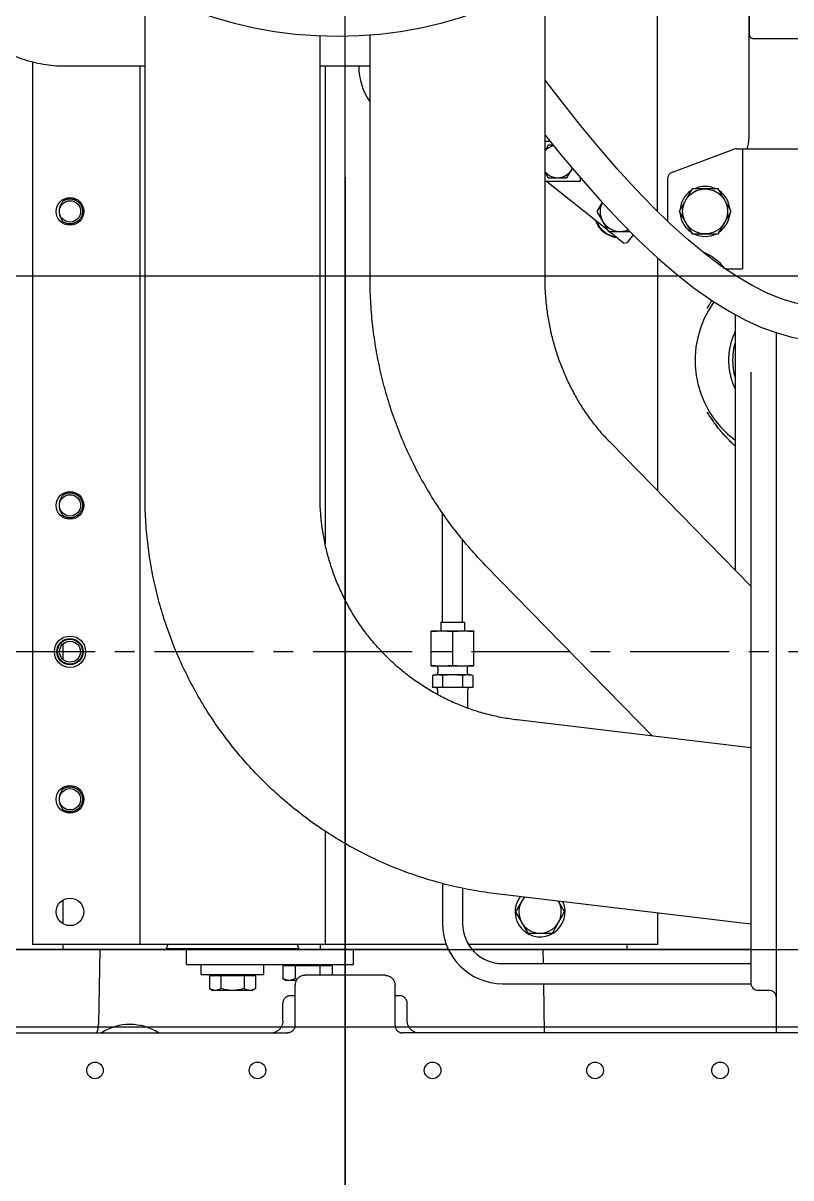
# Model space of a CAD drawing. Header units: millimetres. Extents: x 156850 to 204135, y 56350 to 74150.
# Drawn here: x 174671.2 to 174978.3, y 60171.7 to 60633.3 of the extents above; entities that cross this region are included whole.
import ezdxf

# ---------------------------------------------------------------- set-up
doc = ezdxf.new("R2010")
doc.units = ezdxf.units.MM
doc.header["$LTSCALE"] = 150
doc.linetypes.add('X-2F-PLAN$0$CENTER', pattern=[2, 1.25, -0.25, 0.25, -0.25])
doc.layers.add('-----33 Equipment', color=5, linetype='Continuous')

# ---------------------------------------------------------------- blocks, each defined once
blk = doc.blocks.new('X-2F-PLAN$0$A$C73FA2420')
at = {"color": 0}
blk.add_line((508.73, 1599.81), (508.73, 76.75), dxfattribs=at)
at = {"color": 0, "linetype": 'Continuous'}
for p, q in [((475.38, 1156.28), (475.38, 861.28)), ((508.73, 796.92), (508.73, 1000.53)), ((863.39, 963.28), (510.73, 963.28)), ((510.73, 797.76), (510.73, 963.28)), ((510.73, 951.12), (508.73, 951.12)), ((528.43, 951.12), (519.03, 951.12)), ((564.62, 951.12), (564.03, 951.12)), ((573.43, 951.12), (572.85, 951.12)), ((630.81, 951.12), (624.66, 951.12)), ((682.12, 951.12), (681.53, 951.12)), ((690.93, 951.12), (690.35, 951.12)), ((799.62, 951.12), (799.03, 951.12)), ((808.43, 951.12), (807.85, 951.12)), ((861.73, 918.28), (861.73, 950.33)), ((508.73, 936.36), (478.77, 936.89)), ((510.73, 920.28), (861.73, 920.28)), ((689.84, 918.28), (892.73, 918.28)), ((509.03, 909.78), (508.73, 909.78)), ((510.73, 909.16), (509.03, 909.78)), ((509.03, 856.78), (509.03, 909.78)), ((502.73, 901.69), (508.73, 901.69)), ((502.73, 901.69), (502.73, 834.87)), ((498.73, 895.78), (502.73, 895.78)), ((498.73, 895.78), (498.73, 870.78)), ((493.05, 892.52), (492.33, 891.28)), ((492.33, 875.28), (492.33, 891.28)), ((498.13, 892.52), (493.05, 892.52)), ((498.13, 874.04), (498.13, 892.52)), ((498.13, 887.9), (493.05, 887.9)), ((498.13, 878.66), (493.05, 878.66)), ((493.05, 874.04), (492.33, 875.28)), ((498.13, 874.04), (493.05, 874.04)), ((498.73, 870.78), (502.73, 870.78)), ((480.24, 863.14), (487.24, 863.14)), ((490.24, 858.28), (490.24, 860.14)), ((497.09, 863.1), (496.33, 861.79)), ((496.33, 857.77), (496.33, 861.79)), ((502.13, 863.1), (497.09, 863.1)), ((502.13, 843.47), (502.13, 863.1)), ((478.38, 858.28), (494.39, 858.28)), ((502.13, 858.19), (497.09, 858.19)), ((498.38, 822.28), (498.38, 854.28)), ((509.03, 856.78), (508.73, 856.78)), ((510.73, 857.4), (509.03, 856.78)), ((502.13, 848.38), (498.38, 848.38)), ((510.73, 848.29), (508.73, 848.29)), ((556.02, 846.28), (510.73, 846.28)), ((861.73, 846.28), (671.04, 846.28)), ((689.84, 848.28), (873.8, 848.28)), ((861.73, 828.28), (861.73, 848.28)), ((502.13, 843.47), (498.38, 843.47)), ((502.73, 834.87), (508.73, 834.87)), ((777.07, 828.28), (874.18, 828.28)), ((478.38, 818.28), (494.39, 818.28)), ((490.24, 816.42), (490.24, 818.28)), ((475.38, 597.1), (475.38, 815.28)), ((480.24, 813.42), (487.24, 813.42)), ((618.27, 803.36), (613.46, 803.36)), ((613.46, 787.2), (613.46, 803.36)), ((622.07, 803.78), (636.07, 803.78)), ((622.07, 803.78), (622.07, 786.78)), ((636.07, 803.78), (636.07, 786.78)), ((535.11, 799.28), (519.04, 799.28)), ((612.46, 801.28), (610.63, 801.28)), ((618.27, 799.32), (613.46, 799.32)), ((618.46, 802.28), (618.46, 802.04)), ((618.46, 788.28), (618.46, 801.34)), ((621.26, 801.13), (619.46, 801.13)), ((622.07, 801.53), (621.96, 801.42)), ((639.57, 800.03), (636.07, 800.03)), ((639.57, 800.03), (639.57, 790.53)), ((639.57, 799.28), (683.12, 799.28)), ((635.84, 795.28), (622.3, 795.28)), ((533.23, 791.28), (519.04, 791.28)), ((605.46, 789.91), (605.46, 789.28)), ((618.27, 791.24), (613.46, 791.24)), ((621.26, 789.43), (619.46, 789.43)), ((639.57, 790.53), (636.07, 790.53)), ((639.57, 791.28), (672.59, 791.28)), ((508.73, 676.03), (508.73, 787.49)), ((510.73, 713.28), (510.73, 788.94)), ((612.46, 789.28), (605.46, 789.28)), ((618.27, 787.2), (613.46, 787.2)), ((622.07, 789.03), (621.96, 789.14)), ((622.07, 786.78), (636.07, 786.78)), ((594.03, 715.34), (662.35, 782.18)), ((518.87, 676.03), (530.95, 777.68)), ((495.04, 775.28), (495.04, 675.97)), ((503.04, 775.28), (503.04, 676.03)), ((523.73, 770.09), (515.23, 765.19)), ((529.64, 766.68), (523.73, 770.09)), ((589.36, 676.03), (600.46, 769.43)), ((515.23, 765.19), (515.23, 755.37)), ((495.04, 758.93), (475.38, 758.59)), ((508.73, 759.17), (503.04, 759.07)), ((777.07, 758.28), (896.04, 758.28)), ((796.05, 733.08), (815.7, 757.67)), ((815.7, 744.28), (815.7, 758.28)), ((819.36, 758.28), (817.2, 757.03)), ((817.2, 757.03), (817.2, 749.53)), ((830.2, 757.03), (828.04, 758.28)), ((830.2, 755.02), (830.2, 757.03)), ((831.7, 756.23), (831.7, 758.28)), ((515.23, 755.37), (523.73, 750.46)), ((523.73, 750.46), (527.98, 752.92)), ((817.2, 749.53), (820.94, 747.37)), ((817.26, 744.28), (815.7, 744.28)), ((803.73, 737.52), (795.73, 732.9)), ((807.3, 735.46), (803.73, 737.52)), ((653.95, 676.03), (711.31, 732.15)), ((791.08, 726.86), (795.73, 732.68)), ((795.73, 732.9), (795.73, 724.41)), ((508.73, 725.44), (510.73, 725.44)), ((791.08, 726.86), (791.24, 725.46)), ((794.32, 723), (791.24, 725.46)), ((523.3, 713.28), (510.73, 713.28)), ((785.08, 713.28), (692.02, 713.28)), ((803.68, 713.28), (934.51, 713.28)), ((816.65, 709.28), (799.79, 709.28)), ((819.46, 707.32), (828.55, 682.78)), ((803.73, 704.67), (794.73, 699.47)), ((812.73, 699.47), (803.73, 704.67)), ((794.73, 699.47), (794.73, 689.08)), ((812.73, 689.08), (812.73, 699.47)), ((794.73, 689.08), (803.73, 683.89)), ((803.73, 683.89), (812.73, 689.08)), ((780.73, 686.28), (780.73, 679.28)), ((762.52, 682.28), (660.34, 682.28)), ((828.73, 679.28), (780.73, 679.28)), ((828.73, 681.74), (828.73, 630.82)), ((739.44, 676.03), (495.38, 676.03)), ((903.85, 676.78), (832.73, 676.78)), ((872.73, 641.78), (872.73, 674.78)), ((874.73, 676.51), (903.76, 676.51)), ((492.38, 673.03), (492.38, 668.78)), ((475.38, 665.78), (755.22, 665.78))]:
    blk.add_line(p, q, dxfattribs=at)
at = {"color": 0, "linetype": 'X-2F-PLAN$0$CENTER', "ltscale": 6}
blk.add_line((0, 838.28), (3617.46, 838.28), dxfattribs=at)
at = {"color": 0, "linetype": 'Continuous'}
for points in [[(834.24, 758.28), (826.24, 751.83), (816.96, 744.02), (808.17, 736.27), (799.91, 728.56), (792.23, 720.93), (785.16, 713.37), (778.75, 705.92), (773.03, 698.62), (768.06, 691.53), (763.81, 684.69), (760.27, 678.08), (757.39, 671.7), (755.13, 665.53), (753.46, 659.56), (752.34, 653.78), (751.75, 648.17), (751.66, 642.71), (752.03, 637.5)], [(765.44, 639.06), (765.14, 643.76), (765.31, 648.59), (765.98, 653.52), (767.14, 658.59), (768.83, 663.87), (771.09, 669.4), (773.98, 675.2), (777.53, 681.3), (781.77, 687.68), (786.72, 694.3), (792.35, 701.11), (798.61, 708.06), (805.46, 715.11), (812.87, 722.25), (820.79, 729.45), (829.17, 736.7), (838, 744), (847.26, 751.38), (856.2, 758.28)]]:
    blk.add_lwpolyline(points, dxfattribs=at)
for centre, radius in [((1038.73, 841.29), 165.1), ((523.73, 948.28), 5.5), ((568.73, 948.28), 5.5), ((568.73, 948.28), 4.26), ((627.73, 948.28), 6.25), ((627.73, 948.28), 5.25), ((627.73, 948.28), 5.16), ((627.73, 948.28), 5), ((627.73, 948.28), 4.19), ((686.23, 948.28), 5.5), ((686.23, 948.28), 4.26), ((803.73, 948.28), 5.5), ((803.73, 948.28), 4.26), ((460.38, 938.28), 3.32), ((460.38, 873.28), 3.32), ((460.38, 803.28), 3.32), ((460.38, 738.28), 3.32), ((803.73, 694.28), 9), ((460.38, 688.28), 3.32)]:
    blk.add_circle(centre, radius, dxfattribs=at)
for centre, radius, start, end in [((478.94, 946.89), 10, 248.9817, 269), ((457.73, 924.28), 21, 327.1953, 32.7421), ((498.73, 891.13), 0.6, 180, 270), ((498.73, 875.43), 0.6, 90, 180), ((502.73, 861.64), 0.6, 180, 270), ((502.73, 844.94), 0.6, 90, 180), ((861.73, 807.78), 25, 90, 124.897), ((519.04, 775.28), 24, 90, 180), ((612.46, 802.28), 1, 270, 0), ((619.46, 802.13), 1, 180, 270), ((621.26, 802.13), 1, 270, 315), ((519.04, 775.28), 16, 90, 180), ((619.46, 788.43), 1, 90, 180), ((621.26, 788.43), 1, 45, 90), ((612.46, 788.28), 1, 0, 90), ((523.73, 760.28), 10, 52.4179, 293.9739), ((523.73, 760.28), 8.5, 46.165, 300), ((823.7, 753.28), 6.5, 129.4794, 245.3467), ((823.7, 753.28), 6.5, 14.02, 50.797), ((803.73, 728.28), 10.5, 111.0166, 172.2253), ((803.73, 728.28), 10.3, 112.8846, 169.9421), ((803.73, 728.28), 8, 63.7661, 203.5685), ((816.65, 706.28), 3, 20.3231, 90), ((803.73, 694.28), 10, 95.1643, 144.9111), ((803.73, 694.28), 10, 35.0889, 84.8357), ((744.23, 658.28), 40, 54.2943, 143.1143), ((803.73, 694.28), 10, 155.0889, 204.9111), ((803.73, 694.28), 10, 335.0889, 24.9111), ((768.73, 702.28), 20, 306.8699, 339.0182), ((803.73, 694.28), 10, 215.0889, 264.8357), ((803.73, 694.28), 10, 275.1643, 324.9111), ((744.23, 658.28), 25, 73.9609, 106.0391), ((825.73, 681.74), 3, 0, 20.3231), ((495.38, 673.03), 3, 90, 180), ((832.73, 688.78), 12, 250.5146, 270), ((489.38, 668.78), 3, 270, 0)]:
    blk.add_arc(centre, radius, start, end, dxfattribs=at)
for points, start_tangent, end_tangent in [([(861.73, 950.33), (861.92, 954.67), (862.47, 958.98), (863.38, 963.24), (864.65, 967.41), (866.28, 971.49), (868.25, 975.43)], (0, 1), (0.484022, 0.875056)), ([(564.37, 945.84), (564.14, 946.3), (563.97, 946.77), (563.84, 947.26), (563.76, 947.76), (563.73, 948.27), (563.76, 948.77), (563.83, 949.27), (563.96, 949.76), (564.13, 950.24), (564.35, 950.69), (564.62, 951.12)], (-0.486768, 0.873531), (0.568466, 0.822707)), ([(572.85, 951.12), (573.11, 950.69), (573.33, 950.24), (573.51, 949.76), (573.63, 949.27), (573.71, 948.77), (573.73, 948.27), (573.71, 947.76), (573.63, 947.26), (573.5, 946.77), (573.33, 946.3), (573.1, 945.84), (572.83, 945.42), (572.52, 945.02), (572.17, 944.65), (571.79, 944.32), (571.38, 944.03), (570.93, 943.79), (570.47, 943.59), (569.99, 943.44), (569.49, 943.34), (568.99, 943.28), (568.48, 943.28), (567.98, 943.34), (567.48, 943.44), (567, 943.59), (566.54, 943.79), (566.09, 944.03), (565.68, 944.32), (565.29, 944.65), (564.94, 945.02), (564.63, 945.42), (564.37, 945.84)], (0.568464, -0.822708), (-0.486768, 0.873531)), ([(564.62, 951.12), (565.12, 951.45), (565.62, 951.73), (566.13, 951.96), (566.63, 952.15), (567.13, 952.29), (567.63, 952.4)], (0.8123, 0.583239), (0.986324, 0.164817)), ([(569.83, 952.4), (570.34, 952.29), (570.84, 952.15), (571.34, 951.96), (571.85, 951.73), (572.35, 951.45), (572.85, 951.12)], (0.986329, -0.164788), (0.812299, -0.583241)), ([(681.87, 945.84), (681.64, 946.3), (681.47, 946.77), (681.34, 947.26), (681.26, 947.76), (681.23, 948.27), (681.26, 948.77), (681.33, 949.27), (681.46, 949.76), (681.63, 950.24), (681.85, 950.69), (682.12, 951.12)], (-0.486768, 0.873531), (0.568466, 0.822707)), ([(690.35, 951.12), (690.61, 950.69), (690.83, 950.24), (691.01, 949.76), (691.13, 949.27), (691.21, 948.77), (691.23, 948.27), (691.21, 947.76), (691.13, 947.26), (691, 946.77), (690.83, 946.3), (690.6, 945.84), (690.33, 945.42), (690.02, 945.02), (689.67, 944.65), (689.29, 944.32), (688.88, 944.03), (688.43, 943.79), (687.97, 943.59), (687.49, 943.44), (686.99, 943.34), (686.49, 943.28), (685.98, 943.28), (685.48, 943.34), (684.98, 943.44), (684.5, 943.59), (684.04, 943.79), (683.59, 944.03), (683.18, 944.32), (682.79, 944.65), (682.44, 945.02), (682.13, 945.42), (681.87, 945.84)], (0.568463, -0.822709), (-0.486768, 0.873531)), ([(682.12, 951.12), (682.62, 951.45), (683.12, 951.73), (683.63, 951.96), (684.13, 952.15), (684.63, 952.29), (685.13, 952.4)], (0.812301, 0.583239), (0.986325, 0.164811)), ([(687.33, 952.4), (687.84, 952.29), (688.34, 952.15), (688.84, 951.96), (689.35, 951.73), (689.85, 951.45), (690.35, 951.12)], (0.986327, -0.164799), (0.812299, -0.583241)), ([(799.37, 945.84), (799.14, 946.3), (798.97, 946.77), (798.84, 947.26), (798.76, 947.76), (798.73, 948.27), (798.76, 948.77), (798.83, 949.27), (798.96, 949.76), (799.13, 950.24), (799.35, 950.69), (799.62, 951.12)], (-0.486768, 0.873531), (0.568466, 0.822707)), ([(807.85, 951.12), (808.11, 950.69), (808.33, 950.24), (808.51, 949.76), (808.63, 949.27), (808.71, 948.77), (808.73, 948.27), (808.71, 947.76), (808.63, 947.26), (808.5, 946.77), (808.33, 946.3), (808.1, 945.84), (807.83, 945.42), (807.52, 945.02), (807.17, 944.65), (806.79, 944.32), (806.38, 944.03), (805.93, 943.79), (805.47, 943.59), (804.99, 943.44), (804.49, 943.34), (803.99, 943.28), (803.48, 943.28), (802.98, 943.34), (802.48, 943.44), (802, 943.59), (801.54, 943.79), (801.09, 944.03), (800.68, 944.32), (800.29, 944.65), (799.94, 945.02), (799.63, 945.42), (799.37, 945.84)], (0.568463, -0.822709), (-0.486768, 0.873531)), ([(799.62, 951.12), (800.12, 951.45), (800.62, 951.73), (801.13, 951.96), (801.63, 952.15), (802.13, 952.29), (802.63, 952.4)], (0.812301, 0.583239), (0.986327, 0.164799)), ([(804.83, 952.4), (805.34, 952.29), (805.84, 952.15), (806.34, 951.96), (806.85, 951.73), (807.35, 951.45), (807.85, 951.12)], (0.986329, -0.164786), (0.812299, -0.583241)), ([(530.95, 777.68), (532.3, 786.83), (534.19, 795.89), (536.61, 804.83), (539.54, 813.61), (542.98, 822.2), (546.92, 830.59), (551.34, 838.73), (556.22, 846.6), (561.56, 854.18), (567.33, 861.44), (573.51, 868.35), (580.09, 874.9), (587.04, 881.05), (594.34, 886.79), (601.96, 892.1), (609.88, 896.96), (618.06, 901.35), (626.5, 905.26), (635.14, 908.68), (643.97, 911.59), (652.96, 913.99), (662.07, 915.86), (671.27, 917.2), (680.54, 918.01), (689.84, 918.28)], (0.117943, 0.99302), (1, 0)), ([(492.33, 890.21), (492.36, 890.66), (492.45, 891.11), (492.6, 891.57), (492.8, 892.04), (493.05, 892.52)], (0, 1), (0.5, 0.866025)), ([(493.05, 887.9), (492.8, 888.37), (492.6, 888.84), (492.45, 889.3), (492.36, 889.75), (492.33, 890.21)], (-0.5, 0.866025), (0, 1)), ([(492.33, 883.28), (492.36, 884.19), (492.45, 885.09), (492.6, 886.01), (492.8, 886.94), (493.05, 887.9)], (0, 1), (0.27735, 0.960769)), ([(493.05, 878.66), (492.8, 879.61), (492.6, 880.55), (492.45, 881.46), (492.36, 882.37), (492.33, 883.28)], (-0.27735, 0.960769), (0, 1)), ([(492.33, 876.35), (492.36, 876.8), (492.45, 877.26), (492.6, 877.71), (492.8, 878.18), (493.05, 878.66)], (0, 1), (0.5, 0.866025)), ([(492.48, 875.32), (492.45, 875.44), (492.36, 875.9), (492.33, 876.35)], (-0.27548, 0.961307), (0, 1)), ([(493.05, 874.04), (492.8, 874.52), (492.6, 874.98), (492.48, 875.32)], (-0.5, 0.866025), (-0.27548, 0.961307)), ([(480.24, 863.14), (479.68, 863.17), (479.13, 863.26), (478.59, 863.42), (478.07, 863.63), (477.58, 863.9), (477.13, 864.23), (476.71, 864.6), (476.33, 865.02), (476.01, 865.48), (475.74, 865.97), (475.52, 866.49), (475.38, 866.97)], (-1, 0), (-0.232568, 0.97258)), ([(478.38, 858.28), (477.96, 858.31), (477.54, 858.4), (477.14, 858.55), (476.76, 858.75), (476.42, 859.01), (476.12, 859.31), (475.86, 859.65), (475.65, 860.03), (475.51, 860.43), (475.41, 860.85), (475.38, 861.28)], (-1, 0), (0, 1)), ([(490.24, 860.14), (490.22, 860.53), (490.14, 860.91), (490.02, 861.29), (489.84, 861.64), (489.62, 861.96), (489.37, 862.26), (489.07, 862.52), (488.74, 862.74), (488.39, 862.91), (488.02, 863.04), (487.64, 863.11), (487.24, 863.14)], (0, 1), (-1, 0)), ([(496.33, 860.65), (496.37, 861.13), (496.46, 861.61), (496.61, 862.1), (496.82, 862.59), (497.09, 863.1)], (0, 1), (0.5, 0.866025)), ([(497.09, 858.19), (496.82, 858.7), (496.61, 859.2), (496.46, 859.68), (496.37, 860.17), (496.33, 860.65)], (-0.5, 0.866025), (0, 1)), ([(498.38, 854.28), (498.35, 854.8), (498.25, 855.31), (498.08, 855.81), (497.85, 856.28), (497.56, 856.71), (497.21, 857.11), (496.82, 857.45), (496.39, 857.74), (495.92, 857.97), (495.42, 858.14), (494.91, 858.24), (494.39, 858.28)], (0, 1), (-1, 0)), ([(496.88, 857.4), (497.09, 858.19)], (0.243806, 0.969824), (0.27735, 0.960769)), ([(600.46, 769.43), (601.35, 775.27), (602.63, 781.04), (604.29, 786.72), (606.33, 792.27), (608.73, 797.67), (611.48, 802.91), (614.58, 807.95), (618.01, 812.78), (621.74, 817.37), (625.78, 821.7), (630.09, 825.76), (634.67, 829.53), (639.48, 832.99), (644.51, 836.12), (649.74, 838.92), (655.14, 841.37), (660.69, 843.46), (666.37, 845.19), (672.14, 846.53), (678, 847.5), (683.91, 848.08), (689.84, 848.28)], (0.117943, 0.99302), (1, 0)), ([(662.35, 782.18), (668.88, 788.22), (675.77, 793.89), (682.99, 799.2), (690.52, 804.1), (698.34, 808.59), (706.42, 812.64), (714.73, 816.26), (723.26, 819.41), (731.95, 822.1), (740.8, 824.32), (749.76, 826.04), (758.82, 827.28), (767.93, 828.03), (777.07, 828.28)], (0.714758, 0.699372), (1, 0)), ([(498.38, 822.28), (498.35, 821.75), (498.25, 821.24), (498.08, 820.75), (497.85, 820.28), (497.56, 819.84), (497.21, 819.45), (496.82, 819.1), (496.39, 818.81), (495.92, 818.58), (495.42, 818.41), (494.91, 818.31), (494.39, 818.28)], (0, -1), (-1, 0)), ([(478.38, 818.28), (477.96, 818.25), (477.54, 818.16), (477.14, 818.01), (476.76, 817.8), (476.42, 817.55), (476.12, 817.24), (475.86, 816.9), (475.65, 816.52), (475.51, 816.12), (475.41, 815.71), (475.38, 815.28)], (-1, 0), (0, -1)), ([(475.38, 809.58), (475.52, 810.07), (475.74, 810.59), (476.01, 811.08), (476.33, 811.54), (476.71, 811.95), (477.13, 812.33), (477.58, 812.65), (478.07, 812.92), (478.59, 813.14), (479.13, 813.29), (479.68, 813.39), (480.24, 813.42)], (0.232568, 0.97258), (1, 0)), ([(487.24, 813.42), (487.64, 813.44), (488.02, 813.52), (488.39, 813.65), (488.74, 813.82), (489.07, 814.04), (489.37, 814.3), (489.62, 814.59), (489.84, 814.92), (490.02, 815.27), (490.14, 815.64), (490.22, 816.03), (490.24, 816.42)], (1, 0), (0, 1)), ([(618.43, 802.13), (618.37, 802.68), (618.27, 803.36)], (-0.076953, 0.997035), (-0.173649, 0.984808)), ([(622.3, 803.78), (622.22, 802.91), (622.16, 802.06), (622.11, 801.22), (622.08, 800.38), (622.07, 799.53)], (-0.101279, -0.994858), (0, -1)), ([(635.84, 803.78), (635.92, 802.91), (635.98, 802.06), (636.03, 801.22), (636.06, 800.38), (636.07, 799.53)], (0.101279, -0.994858), (0, -1)), ([(618.27, 799.32), (618.37, 800), (618.44, 800.67), (618.46, 801.34)], (0.173663, 0.984805), (0, 1)), ([(618.46, 795.28), (618.44, 796.62), (618.37, 797.96), (618.27, 799.32)], (0, 1), (-0.087823, 0.996136)), ([(618.44, 802.01), (618.43, 802.13)], (-0.066152, 0.99781), (-0.076953, 0.997035)), ([(618.46, 801.34), (618.44, 802.01)], (0, 1), (-0.066152, 0.99781)), ([(622.07, 799.53), (622.08, 798.68), (622.11, 797.83), (622.16, 796.99), (622.22, 796.14), (622.3, 795.28)], (0, -1), (0.101279, -0.994858)), ([(636.07, 799.53), (636.06, 798.68), (636.03, 797.83), (635.98, 796.99), (635.92, 796.14), (635.84, 795.28)], (0, -1), (-0.101279, -0.994858)), ([(618.27, 791.24), (618.37, 792.6), (618.44, 793.94), (618.46, 795.28)], (0.087823, 0.996136), (0, 1)), ([(622.3, 795.28), (622.22, 794.41), (622.16, 793.56), (622.11, 792.72), (622.08, 791.88), (622.07, 791.03)], (-0.101279, -0.994858), (0, -1)), ([(635.84, 795.28), (635.92, 794.41), (635.98, 793.56), (636.03, 792.72), (636.06, 791.88), (636.07, 791.03)], (0.101279, -0.994858), (0, -1)), ([(618.46, 789.22), (618.44, 789.89), (618.37, 790.56), (618.27, 791.24)], (0, 1), (-0.173633, 0.98481)), ([(622.07, 791.03), (622.08, 790.18), (622.11, 789.33), (622.16, 788.49), (622.22, 787.64), (622.3, 786.78)], (0, -1), (0.101279, -0.994858)), ([(636.07, 791.03), (636.06, 790.18), (636.03, 789.33), (635.98, 788.49), (635.92, 787.64), (635.84, 786.78)], (0, -1), (-0.101279, -0.994858)), ([(618.27, 787.2), (618.37, 787.88), (618.42, 788.28)], (0.173633, 0.98481), (0.090545, 0.995892)), ([(618.42, 788.28), (618.43, 788.43)], (0.090545, 0.995892), (0.07696, 0.997034)), ([(618.43, 788.43), (618.44, 788.55)], (0.07696, 0.997034), (0.066125, 0.997811)), ([(618.44, 788.55), (618.46, 789.22)], (0.066125, 0.997811), (0, 1)), ([(711.31, 732.15), (715.33, 735.85), (719.6, 739.3), (724.09, 742.5), (728.79, 745.42), (733.67, 748.07), (738.72, 750.42), (743.92, 752.48), (749.25, 754.24), (754.68, 755.69), (760.2, 756.82), (765.79, 757.63), (771.42, 758.11), (777.07, 758.28)], (0.714758, 0.699372), (1, 0)), ([(710.22, 682.58), (711.47, 683.89), (712.76, 685.17), (714.1, 686.43), (715.5, 687.66), (716.96, 688.87), (718.49, 690.06), (720.09, 691.21), (721.76, 692.33), (723.51, 693.4)], (0.68054, 0.732711), (0.864362, 0.502871)), ([(764.95, 693.4), (766.87, 692.3), (768.07, 691.56)], (0.878483, -0.477774), (0.843443, -0.537219)), ([(733.03, 682.29), (733.89, 682.67), (735.54, 683.31), (737.23, 683.84), (738.96, 684.25), (740.7, 684.54), (742.46, 684.72), (744.23, 684.78)], (0.906164, 0.422926), (1, 0)), ([(744.23, 684.78), (746, 684.72), (747.77, 684.54), (749.51, 684.25), (751.24, 683.84), (752.93, 683.31), (754.58, 682.67), (755.44, 682.29)], (1, 0), (0.906164, -0.422926)), ([(872.73, 674.78), (872.74, 674.98), (872.77, 675.18), (872.8, 675.37), (872.86, 675.55), (872.93, 675.71), (873.02, 675.87), (873.13, 676), (873.26, 676.12), (873.41, 676.23), (873.59, 676.31), (873.78, 676.39), (874, 676.44), (874.23, 676.48), (874.48, 676.5), (874.73, 676.51)], (0, 1), (1, 0))]:
    blk.add_spline(points, degree=3, dxfattribs=dict(at, start_tangent=start_tangent, end_tangent=end_tangent))
blk = doc.blocks.new('X-2F-PLAN$0$zw$C47F')
at = {"layer": '-----33 Equipment'}
for p, q in [((3375.86, 2206.3), (3375.86, 1166.3)), ((3675.86, 1166.3), (3675.86, 2206.3))]:
    blk.add_line(p, q, dxfattribs=at)
at = {"layer": '-----33 Equipment', "linetype": 'X-2F-PLAN$0$CENTER', "ltscale": 0.211328}
blk.add_line((3525.86, 2206.3), (3525.86, 1166.3), dxfattribs=at)
at = {"layer": '-----33 Equipment', "ltscale": 0.02}
blk.add_line((3715.53, 1686.3), (3310.19, 1686.3), dxfattribs=at)
at = {"layer": '-----33 Equipment'}
blk.add_blockref('X-2F-PLAN$0$A$C73FA2420', (2898.05, 848.02), dxfattribs=at)

msp = doc.modelspace()

# ---------------------------------------------------------------- block references
at = {"layer": '-----33 Equipment', "rotation": 90.00000000000001}
msp.add_blockref('X-2F-PLAN$0$zw$C47F', (176486.3, 56856.22), dxfattribs=at)

doc.saveas('drawing.dxf')
